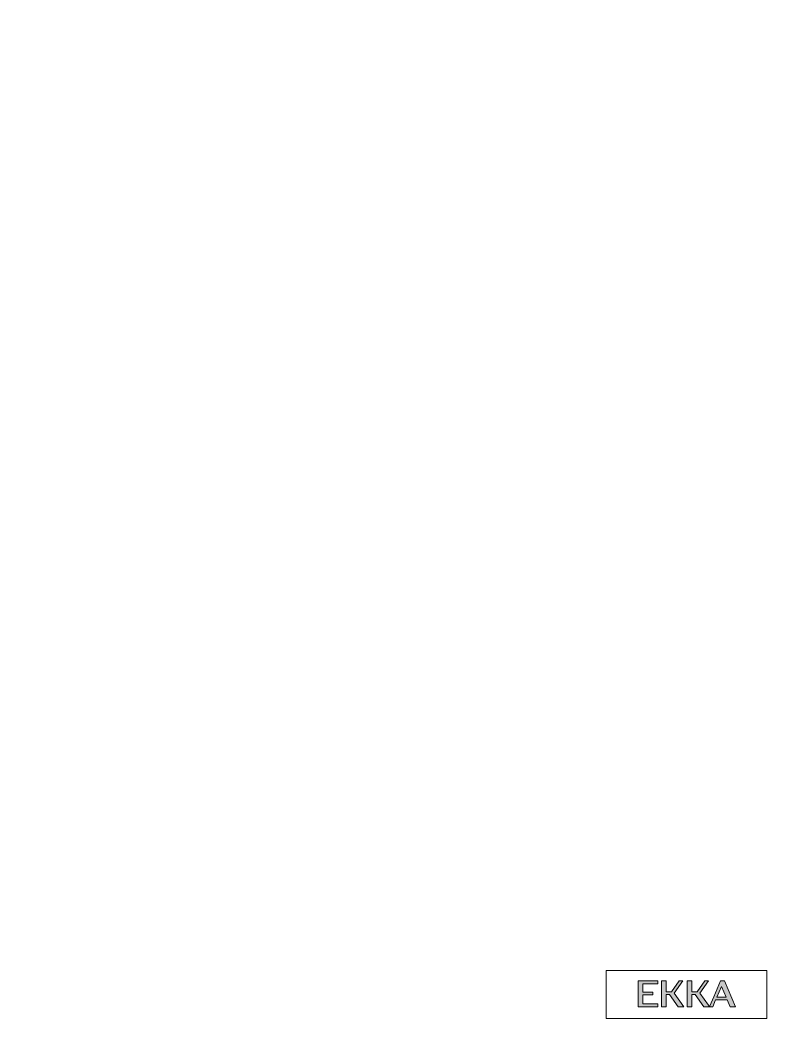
# Model space of a CAD drawing. Header units: millimetres. Extents: x 0 to 1680, y 0 to 594.
# Drawn here: x 602.5 to 837.5, y 0 to 315.8 of the extents above; entities that cross this region are included whole.
import ezdxf

# ---------------------------------------------------------------- set-up
doc = ezdxf.new("R2010")
doc.units = ezdxf.units.MM
doc.linetypes.add('K5LT32791', pattern=[0])
doc.linetypes.add('K5LT_AUXILIARY', pattern=[0])
doc.layers.add('Слой 1', color=7, linetype='Continuous')

# ---------------------------------------------------------------- blocks, each defined once
blk = doc.blocks.new('U1')
at = {"layer": 'Слой 1', "color": 232, "linetype": 'K5LT_AUXILIARY', "lineweight": 13, "true_color": 0xc52b79}
for p, q in [((785, 20), (835, 20)), ((785, 5), (785, 20)), ((835, 20), (835, 5)), ((835, 5), (785, 5))]:
    blk.add_line(p, q, dxfattribs=at)
blk = doc.blocks.new('U2')
at = {"layer": 'Слой 1', "color": 250, "linetype": 'K5LT32791', "lineweight": 18, "true_color": 0x333333}
for points, knots in [([(801.05, 9.61), (801.05, 9.61), (796.44, 9.61), (796.44, 9.61), (796.44, 12.39), (796.44, 12.39), (799.58, 12.39), (799.58, 12.39), (799.58, 13.27), (799.58, 13.27), (796.44, 13.27), (796.44, 13.27), (796.44, 15.85), (796.44, 15.85), (801.05, 15.85), (801.05, 15.85), (801.05, 16.73), (801.05, 16.73), (794.92, 16.73), (794.92, 16.73), (794.92, 8.73), (794.92, 8.73), (801.05, 8.73), (801.05, 8.73), (801.05, 9.61), (801.05, 9.61)], [0, 0, 0, 0, 0.076923, 0.076923, 0.153846, 0.153846, 0.230769, 0.230769, 0.307692, 0.307692, 0.384615, 0.384615, 0.461538, 0.461538, 0.538462, 0.538462, 0.615385, 0.615385, 0.692308, 0.692308, 0.769231, 0.769231, 0.846154, 0.846154, 1, 1, 1, 1]), ([(803.74, 12.5), (803.74, 12.5), (804.74, 12.5), (804.74, 12.5), (807.46, 8.73), (807.46, 8.73), (809.19, 8.73), (809.19, 8.73), (806.17, 12.94), (806.17, 12.94), (808.87, 16.73), (808.87, 16.73), (807.79, 16.73), (807.79, 16.73), (805.38, 13.38), (805.38, 13.38), (803.74, 13.38), (803.74, 13.38), (803.74, 16.73), (803.74, 16.73), (802.22, 16.73), (802.22, 16.73), (802.22, 8.73), (802.22, 8.73), (803.74, 8.73), (803.74, 8.73), (803.74, 12.5), (803.74, 12.5)], [0, 0, 0, 0, 0.071429, 0.071429, 0.142857, 0.142857, 0.214286, 0.214286, 0.285714, 0.285714, 0.357143, 0.357143, 0.428571, 0.428571, 0.5, 0.5, 0.571429, 0.571429, 0.642857, 0.642857, 0.714286, 0.714286, 0.785714, 0.785714, 0.857143, 0.857143, 1, 1, 1, 1]), ([(817.03, 8.94), (817.03, 8.94), (816.86, 9.18), (816.86, 9.18), (814.15, 12.93), (814.15, 12.93), (814.17, 12.93), (814.17, 12.93), (814.17, 12.94), (814.17, 12.94), (816.86, 16.73), (816.86, 16.73), (815.78, 16.73), (815.78, 16.73), (813.37, 13.38), (813.37, 13.38), (811.73, 13.38), (811.73, 13.38), (811.73, 16.73), (811.73, 16.73), (810.21, 16.73), (810.21, 16.73), (810.21, 8.73), (810.21, 8.73), (811.73, 8.73), (811.73, 8.73), (811.73, 12.5), (811.73, 12.5), (812.73, 12.5), (812.73, 12.5), (815.45, 8.73), (815.45, 8.73), (817.18, 8.73), (817.18, 8.73), (817.03, 8.94), (817.03, 8.94), (817.03, 8.94), (817.03, 8.94)], [0, 0, 0, 0, 0.052632, 0.052632, 0.105263, 0.105263, 0.157895, 0.157895, 0.210526, 0.210526, 0.263158, 0.263158, 0.315789, 0.315789, 0.368421, 0.368421, 0.421053, 0.421053, 0.473684, 0.473684, 0.526316, 0.526316, 0.578947, 0.578947, 0.631579, 0.631579, 0.684211, 0.684211, 0.736842, 0.736842, 0.789474, 0.789474, 0.842105, 0.842105, 0.894737, 0.894737, 1, 1, 1, 1]), ([(821.81, 16.73), (821.81, 16.73), (820.63, 16.73), (820.63, 16.73), (818.5, 11.77), (818.5, 11.77), (817.28, 8.94), (817.28, 8.94), (817.28, 8.94), (817.28, 8.94), (817.19, 8.73), (817.19, 8.73), (818.19, 8.73), (818.19, 8.73), (819.08, 10.82), (819.08, 10.82), (822.72, 10.82), (822.72, 10.82), (823.61, 8.73), (823.61, 8.73), (825.24, 8.73), (825.24, 8.73), (821.81, 16.73), (821.81, 16.73)], [0, 0, 0, 0, 0.083333, 0.083333, 0.166667, 0.166667, 0.25, 0.25, 0.333333, 0.333333, 0.416667, 0.416667, 0.5, 0.5, 0.583333, 0.583333, 0.666667, 0.666667, 0.75, 0.75, 0.833333, 0.833333, 1, 1, 1, 1]), ([(819.47, 11.7), (819.47, 11.7), (820.9, 15.06), (820.9, 15.06), (822.33, 11.7), (822.33, 11.7), (819.47, 11.7), (819.47, 11.7)], [0, 0, 0, 0, 0.25, 0.25, 0.5, 0.5, 1, 1, 1, 1])]:
    blk.add_open_spline(points, degree=3, knots=knots, dxfattribs=at)
blk = doc.blocks.new('U3')
at = {"layer": 'Слой 1', "color": 250, "linetype": 'K5LT32791', "lineweight": 18, "true_color": 0x333333}
for points, knots in [([(801.05, 9.61), (801.05, 9.61), (796.44, 9.61), (796.44, 9.61), (796.44, 12.39), (796.44, 12.39), (799.58, 12.39), (799.58, 12.39), (799.58, 13.27), (799.58, 13.27), (796.44, 13.27), (796.44, 13.27), (796.44, 15.85), (796.44, 15.85), (801.05, 15.85), (801.05, 15.85), (801.05, 16.73), (801.05, 16.73), (794.92, 16.73), (794.92, 16.73), (794.92, 8.73), (794.92, 8.73), (801.05, 8.73), (801.05, 8.73), (801.05, 9.61), (801.05, 9.61)], [0, 0, 0, 0, 0.076923, 0.076923, 0.153846, 0.153846, 0.230769, 0.230769, 0.307692, 0.307692, 0.384615, 0.384615, 0.461538, 0.461538, 0.538462, 0.538462, 0.615385, 0.615385, 0.692308, 0.692308, 0.769231, 0.769231, 0.846154, 0.846154, 1, 1, 1, 1]), ([(803.74, 12.5), (803.74, 12.5), (804.74, 12.5), (804.74, 12.5), (807.46, 8.73), (807.46, 8.73), (809.19, 8.73), (809.19, 8.73), (806.17, 12.94), (806.17, 12.94), (808.87, 16.73), (808.87, 16.73), (807.79, 16.73), (807.79, 16.73), (805.38, 13.38), (805.38, 13.38), (803.74, 13.38), (803.74, 13.38), (803.74, 16.73), (803.74, 16.73), (802.22, 16.73), (802.22, 16.73), (802.22, 8.73), (802.22, 8.73), (803.74, 8.73), (803.74, 8.73), (803.74, 12.5), (803.74, 12.5)], [0, 0, 0, 0, 0.071429, 0.071429, 0.142857, 0.142857, 0.214286, 0.214286, 0.285714, 0.285714, 0.357143, 0.357143, 0.428571, 0.428571, 0.5, 0.5, 0.571429, 0.571429, 0.642857, 0.642857, 0.714286, 0.714286, 0.785714, 0.785714, 0.857143, 0.857143, 1, 1, 1, 1]), ([(817.03, 8.94), (817.03, 8.94), (816.86, 9.18), (816.86, 9.18), (814.15, 12.93), (814.15, 12.93), (814.17, 12.93), (814.17, 12.93), (814.17, 12.94), (814.17, 12.94), (816.86, 16.73), (816.86, 16.73), (815.78, 16.73), (815.78, 16.73), (813.37, 13.38), (813.37, 13.38), (811.73, 13.38), (811.73, 13.38), (811.73, 16.73), (811.73, 16.73), (810.21, 16.73), (810.21, 16.73), (810.21, 8.73), (810.21, 8.73), (811.73, 8.73), (811.73, 8.73), (811.73, 12.5), (811.73, 12.5), (812.73, 12.5), (812.73, 12.5), (815.45, 8.73), (815.45, 8.73), (817.18, 8.73), (817.18, 8.73), (817.03, 8.94), (817.03, 8.94), (817.03, 8.94), (817.03, 8.94)], [0, 0, 0, 0, 0.052632, 0.052632, 0.105263, 0.105263, 0.157895, 0.157895, 0.210526, 0.210526, 0.263158, 0.263158, 0.315789, 0.315789, 0.368421, 0.368421, 0.421053, 0.421053, 0.473684, 0.473684, 0.526316, 0.526316, 0.578947, 0.578947, 0.631579, 0.631579, 0.684211, 0.684211, 0.736842, 0.736842, 0.789474, 0.789474, 0.842105, 0.842105, 0.894737, 0.894737, 1, 1, 1, 1]), ([(821.81, 16.73), (821.81, 16.73), (820.63, 16.73), (820.63, 16.73), (818.5, 11.77), (818.5, 11.77), (817.28, 8.94), (817.28, 8.94), (817.28, 8.94), (817.28, 8.94), (817.19, 8.73), (817.19, 8.73), (818.19, 8.73), (818.19, 8.73), (819.08, 10.82), (819.08, 10.82), (822.72, 10.82), (822.72, 10.82), (823.61, 8.73), (823.61, 8.73), (825.24, 8.73), (825.24, 8.73), (821.81, 16.73), (821.81, 16.73)], [0, 0, 0, 0, 0.083333, 0.083333, 0.166667, 0.166667, 0.25, 0.25, 0.333333, 0.333333, 0.416667, 0.416667, 0.5, 0.5, 0.583333, 0.583333, 0.666667, 0.666667, 0.75, 0.75, 0.833333, 0.833333, 1, 1, 1, 1]), ([(819.47, 11.7), (819.47, 11.7), (820.9, 15.06), (820.9, 15.06), (822.33, 11.7), (822.33, 11.7), (819.47, 11.7), (819.47, 11.7)], [0, 0, 0, 0, 0.25, 0.25, 0.5, 0.5, 1, 1, 1, 1])]:
    blk.add_open_spline(points, degree=3, knots=knots, dxfattribs=at)
blk = doc.blocks.new('U0')
at = {"layer": 'Слой 1', "true_color": 0x009300}
h = blk.add_hatch(color=94, dxfattribs=at)
h.paths.add_polyline_path([(801.05, 9.61), (801.05, 9.61), (801.04, 9.61), (800.98, 9.61), (800.76, 9.61), (799.98, 9.61), (799.32, 9.61), (798.96, 9.61), (798.79, 9.61), (798.7, 9.61), (798.6, 9.61), (798.46, 9.61), (798.25, 9.61), (797.94, 9.61), (797.51, 9.61), (796.96, 9.61), (796.48, 9.61), (796.44, 9.61), (796.44, 9.62), (796.44, 9.65), (796.44, 9.78), (796.44, 10.25), (796.44, 10.65), (796.44, 10.87), (796.44, 10.98), (796.44, 11.03), (796.44, 11.09), (796.44, 11.17), (796.44, 11.3), (796.44, 11.48), (796.44, 11.75), (796.44, 12.08), (796.44, 12.37), (796.44, 12.39), (796.45, 12.39), (796.49, 12.39), (796.63, 12.39), (797.16, 12.39), (797.62, 12.39), (797.86, 12.39), (797.98, 12.39), (798.04, 12.39), (798.11, 12.39), (798.2, 12.39), (798.34, 12.39), (798.55, 12.39), (798.85, 12.39), (799.22, 12.39), (799.55, 12.39), (799.58, 12.39), (799.58, 12.4), (799.58, 12.41), (799.58, 12.45), (799.58, 12.6), (799.58, 12.72), (799.58, 12.79), (799.58, 12.83), (799.58, 12.84), (799.58, 12.86), (799.58, 12.89), (799.58, 12.93), (799.58, 12.99), (799.58, 13.07), (799.58, 13.18), (799.58, 13.27), (799.58, 13.27), (799.57, 13.27), (799.53, 13.27), (799.38, 13.27), (798.86, 13.27), (798.4, 13.27), (798.16, 13.27), (798.04, 13.27), (797.98, 13.27), (797.91, 13.27), (797.82, 13.27), (797.67, 13.27), (797.47, 13.27), (797.17, 13.27), (796.8, 13.27), (796.47, 13.27), (796.44, 13.28), (796.44, 13.28), (796.44, 13.31), (796.44, 13.43), (796.44, 13.87), (796.44, 14.24), (796.44, 14.44), (796.44, 14.54), (796.44, 14.59), (796.44, 14.64), (796.44, 14.72), (796.44, 14.84), (796.44, 15.01), (796.44, 15.25), (796.44, 15.56), (796.44, 15.83), (796.44, 15.85), (796.45, 15.85), (796.51, 15.85), (796.72, 15.85), (797.5, 15.85), (798.17, 15.85), (798.52, 15.85), (798.7, 15.85), (798.79, 15.85), (798.89, 15.85), (799.03, 15.85), (799.24, 15.85), (799.54, 15.85), (799.97, 15.85), (800.52, 15.85), (801.01, 15.85), (801.05, 15.85), (801.05, 15.85), (801.05, 15.86), (801.05, 15.9), (801.05, 16.05), (801.05, 16.18), (801.05, 16.25), (801.05, 16.28), (801.05, 16.3), (801.05, 16.32), (801.05, 16.34), (801.05, 16.38), (801.05, 16.44), (801.05, 16.53), (801.05, 16.63), (801.05, 16.72), (801.05, 16.73), (801.03, 16.73), (800.96, 16.73), (800.67, 16.73), (799.64, 16.73), (798.75, 16.73), (798.28, 16.73), (798.04, 16.73), (797.92, 16.73), (797.8, 16.73), (797.61, 16.73), (797.33, 16.73), (796.93, 16.73), (796.35, 16.73), (795.62, 16.73), (794.98, 16.73), (794.92, 16.73), (794.92, 16.71), (794.92, 16.62), (794.92, 16.24), (794.92, 14.89), (794.92, 13.74), (794.92, 13.12), (794.92, 12.8), (794.92, 12.64), (794.92, 12.48), (794.92, 12.24), (794.92, 11.88), (794.92, 11.35), (794.92, 10.6), (794.92, 9.65), (794.92, 8.8), (794.92, 8.73), (794.94, 8.73), (795.01, 8.73), (795.3, 8.73), (796.33, 8.73), (797.21, 8.73), (797.69, 8.73), (797.93, 8.73), (798.05, 8.73), (798.17, 8.73), (798.36, 8.73), (798.64, 8.73), (799.04, 8.73), (799.62, 8.73), (800.35, 8.73), (800.99, 8.73), (801.05, 8.73), (801.05, 8.73), (801.05, 8.74), (801.05, 8.76), (801.05, 8.85), (801.05, 9.01), (801.05, 9.1), (801.05, 9.15), (801.05, 9.17), (801.05, 9.19), (801.05, 9.21), (801.05, 9.24), (801.05, 9.29), (801.05, 9.37), (801.05, 9.46), (801.05, 9.57)])
h.paths.add_polyline_path([(803.74, 12.5), (803.74, 12.5), (803.74, 12.5), (803.75, 12.5), (803.8, 12.5), (803.97, 12.5), (804.11, 12.5), (804.19, 12.5), (804.23, 12.5), (804.25, 12.5), (804.27, 12.5), (804.3, 12.5), (804.35, 12.5), (804.42, 12.5), (804.51, 12.5), (804.63, 12.5), (804.73, 12.5), (804.74, 12.5), (804.75, 12.49), (804.78, 12.44), (804.91, 12.27), (805.37, 11.63), (805.76, 11.09), (805.97, 10.8), (806.08, 10.65), (806.13, 10.57), (806.19, 10.5), (806.27, 10.38), (806.39, 10.21), (806.57, 9.96), (806.83, 9.61), (807.15, 9.16), (807.44, 8.76), (807.46, 8.73), (807.47, 8.73), (807.49, 8.73), (807.57, 8.73), (807.86, 8.73), (808.11, 8.73), (808.24, 8.73), (808.31, 8.73), (808.34, 8.73), (808.38, 8.73), (808.43, 8.73), (808.51, 8.73), (808.63, 8.73), (808.79, 8.73), (808.99, 8.73), (809.17, 8.73), (809.19, 8.73), (809.18, 8.74), (809.14, 8.79), (809, 8.99), (808.49, 9.7), (808.06, 10.3), (807.83, 10.63), (807.71, 10.8), (807.65, 10.88), (807.59, 10.96), (807.49, 11.09), (807.36, 11.28), (807.16, 11.56), (806.88, 11.96), (806.52, 12.46), (806.2, 12.9), (806.17, 12.94), (806.18, 12.95), (806.21, 12.99), (806.34, 13.17), (806.79, 13.81), (807.18, 14.36), (807.39, 14.65), (807.5, 14.8), (807.55, 14.87), (807.61, 14.95), (807.69, 15.07), (807.81, 15.24), (807.99, 15.49), (808.24, 15.84), (808.56, 16.3), (808.85, 16.69), (808.87, 16.73), (808.87, 16.73), (808.86, 16.73), (808.8, 16.73), (808.62, 16.73), (808.46, 16.73), (808.38, 16.73), (808.34, 16.73), (808.32, 16.73), (808.29, 16.73), (808.26, 16.73), (808.21, 16.73), (808.14, 16.73), (808.04, 16.73), (807.91, 16.73), (807.79, 16.73), (807.78, 16.73), (807.78, 16.72), (807.75, 16.68), (807.64, 16.52), (807.23, 15.96), (806.88, 15.47), (806.7, 15.22), (806.6, 15.08), (806.56, 15.02), (806.51, 14.95), (806.43, 14.85), (806.32, 14.7), (806.16, 14.47), (805.94, 14.16), (805.65, 13.76), (805.4, 13.41), (805.38, 13.38), (805.37, 13.38), (805.35, 13.38), (805.28, 13.38), (805, 13.38), (804.76, 13.38), (804.64, 13.38), (804.57, 13.38), (804.54, 13.38), (804.51, 13.38), (804.46, 13.38), (804.38, 13.38), (804.27, 13.38), (804.12, 13.38), (803.92, 13.38), (803.75, 13.38), (803.74, 13.38), (803.74, 13.39), (803.74, 13.43), (803.74, 13.58), (803.74, 14.15), (803.74, 14.63), (803.74, 14.89), (803.74, 15.02), (803.74, 15.09), (803.74, 15.16), (803.74, 15.26), (803.74, 15.41), (803.74, 15.64), (803.74, 15.95), (803.74, 16.35), (803.74, 16.7), (803.74, 16.73), (803.74, 16.73), (803.72, 16.73), (803.65, 16.73), (803.39, 16.73), (803.17, 16.73), (803.05, 16.73), (802.99, 16.73), (802.96, 16.73), (802.93, 16.73), (802.89, 16.73), (802.82, 16.73), (802.72, 16.73), (802.57, 16.73), (802.39, 16.73), (802.23, 16.73), (802.22, 16.73), (802.22, 16.71), (802.22, 16.62), (802.22, 16.24), (802.22, 14.89), (802.22, 13.73), (802.22, 13.12), (802.22, 12.8), (802.22, 12.64), (802.22, 12.48), (802.22, 12.24), (802.22, 11.88), (802.22, 11.35), (802.22, 10.6), (802.22, 9.65), (802.22, 8.8), (802.22, 8.73), (802.22, 8.73), (802.24, 8.73), (802.31, 8.73), (802.57, 8.73), (802.79, 8.73), (802.91, 8.73), (802.97, 8.73), (803, 8.73), (803.03, 8.73), (803.07, 8.73), (803.14, 8.73), (803.25, 8.73), (803.39, 8.73), (803.57, 8.73), (803.73, 8.73), (803.74, 8.73), (803.74, 8.74), (803.74, 8.76), (803.74, 8.87), (803.74, 9.26), (803.74, 9.94), (803.74, 10.33), (803.74, 10.53), (803.74, 10.63), (803.74, 10.69), (803.74, 10.79), (803.74, 10.93), (803.74, 11.14), (803.74, 11.44), (803.74, 11.85), (803.74, 12.31)])
h.paths.add_polyline_path([(817.03, 8.94), (817.03, 8.94), (817.03, 8.94), (817.03, 8.94), (817.01, 8.96), (816.98, 9.01), (816.96, 9.04), (816.95, 9.05), (816.94, 9.06), (816.94, 9.06), (816.94, 9.07), (816.93, 9.08), (816.92, 9.09), (816.91, 9.11), (816.89, 9.13), (816.87, 9.16), (816.86, 9.18), (816.85, 9.19), (816.83, 9.21), (816.75, 9.33), (816.43, 9.77), (815.96, 10.42), (815.7, 10.79), (815.56, 10.98), (815.49, 11.07), (815.44, 11.14), (815.37, 11.24), (815.27, 11.39), (815.11, 11.6), (814.89, 11.91), (814.58, 12.33), (814.26, 12.78), (814.15, 12.93), (814.15, 12.93), (814.15, 12.93), (814.15, 12.93), (814.16, 12.93), (814.16, 12.93), (814.16, 12.93), (814.16, 12.93), (814.16, 12.93), (814.16, 12.93), (814.16, 12.93), (814.16, 12.93), (814.16, 12.93), (814.17, 12.93), (814.17, 12.93), (814.17, 12.93), (814.17, 12.93), (814.17, 12.93), (814.17, 12.93), (814.17, 12.93), (814.17, 12.94), (814.17, 12.94), (814.17, 12.94), (814.17, 12.94), (814.17, 12.94), (814.17, 12.94), (814.17, 12.94), (814.17, 12.94), (814.17, 12.94), (814.17, 12.94), (814.17, 12.94), (814.17, 12.95), (814.2, 12.99), (814.34, 13.18), (814.81, 13.84), (815.19, 14.38), (815.39, 14.66), (815.49, 14.8), (815.54, 14.88), (815.6, 14.96), (815.68, 15.07), (815.81, 15.25), (815.99, 15.5), (816.25, 15.86), (816.57, 16.31), (816.85, 16.7), (816.86, 16.73), (816.86, 16.73), (816.85, 16.73), (816.8, 16.73), (816.61, 16.73), (816.46, 16.73), (816.37, 16.73), (816.33, 16.73), (816.31, 16.73), (816.29, 16.73), (816.25, 16.73), (816.2, 16.73), (816.13, 16.73), (816.03, 16.73), (815.9, 16.73), (815.79, 16.73), (815.78, 16.73), (815.77, 16.72), (815.74, 16.68), (815.63, 16.52), (815.22, 15.96), (814.88, 15.47), (814.69, 15.22), (814.6, 15.08), (814.55, 15.02), (814.5, 14.95), (814.43, 14.85), (814.32, 14.7), (814.16, 14.47), (813.93, 14.16), (813.64, 13.76), (813.39, 13.41), (813.37, 13.38), (813.37, 13.38), (813.35, 13.38), (813.27, 13.38), (812.99, 13.38), (812.76, 13.38), (812.63, 13.38), (812.57, 13.38), (812.53, 13.38), (812.5, 13.38), (812.45, 13.38), (812.38, 13.38), (812.27, 13.38), (812.11, 13.38), (811.92, 13.38), (811.75, 13.38), (811.73, 13.38), (811.73, 13.39), (811.73, 13.43), (811.73, 13.58), (811.73, 14.15), (811.73, 14.63), (811.73, 14.89), (811.73, 15.02), (811.73, 15.09), (811.73, 15.16), (811.73, 15.26), (811.73, 15.41), (811.73, 15.64), (811.73, 15.95), (811.73, 16.35), (811.73, 16.7), (811.73, 16.73), (811.73, 16.73), (811.71, 16.73), (811.64, 16.73), (811.38, 16.73), (811.16, 16.73), (811.05, 16.73), (810.99, 16.73), (810.96, 16.73), (810.93, 16.73), (810.88, 16.73), (810.81, 16.73), (810.71, 16.73), (810.57, 16.73), (810.38, 16.73), (810.23, 16.73), (810.21, 16.73), (810.21, 16.71), (810.21, 16.62), (810.21, 16.24), (810.21, 14.89), (810.21, 13.73), (810.21, 13.12), (810.21, 12.8), (810.21, 12.64), (810.21, 12.48), (810.21, 12.24), (810.21, 11.88), (810.21, 11.35), (810.21, 10.6), (810.21, 9.65), (810.21, 8.8), (810.21, 8.73), (810.22, 8.73), (810.23, 8.73), (810.31, 8.73), (810.56, 8.73), (810.78, 8.73), (810.9, 8.73), (810.96, 8.73), (810.99, 8.73), (811.02, 8.73), (811.07, 8.73), (811.14, 8.73), (811.24, 8.73), (811.38, 8.73), (811.56, 8.73), (811.72, 8.73), (811.73, 8.73), (811.73, 8.74), (811.73, 8.78), (811.73, 8.96), (811.73, 9.59), (811.73, 10.14), (811.73, 10.43), (811.73, 10.58), (811.73, 10.65), (811.73, 10.73), (811.73, 10.85), (811.73, 11.02), (811.73, 11.27), (811.73, 11.62), (811.73, 12.07), (811.73, 12.46), (811.73, 12.5), (811.74, 12.5), (811.75, 12.5), (811.79, 12.5), (811.96, 12.5), (812.11, 12.5), (812.18, 12.5), (812.22, 12.5), (812.24, 12.5), (812.26, 12.5), (812.3, 12.5), (812.34, 12.5), (812.41, 12.5), (812.5, 12.5), (812.62, 12.5), (812.73, 12.5), (812.73, 12.5), (812.74, 12.49), (812.77, 12.44), (812.9, 12.27), (813.36, 11.63), (813.75, 11.09), (813.96, 10.8), (814.07, 10.65), (814.12, 10.57), (814.18, 10.5), (814.26, 10.38), (814.38, 10.21), (814.56, 9.96), (814.82, 9.61), (815.14, 9.16), (815.43, 8.76), (815.46, 8.73), (815.46, 8.73), (815.48, 8.73), (815.56, 8.73), (815.85, 8.73), (816.1, 8.73), (816.24, 8.73), (816.3, 8.73), (816.34, 8.73), (816.37, 8.73), (816.43, 8.73), (816.5, 8.73), (816.62, 8.73), (816.78, 8.73), (816.99, 8.73), (817.17, 8.73), (817.18, 8.73), (817.18, 8.73), (817.18, 8.73), (817.17, 8.74), (817.15, 8.78), (817.13, 8.81), (817.11, 8.82), (817.11, 8.83), (817.1, 8.84), (817.1, 8.84), (817.1, 8.85), (817.09, 8.86), (817.08, 8.87), (817.06, 8.89), (817.05, 8.92), (817.03, 8.94), (817.03, 8.94), (817.03, 8.94), (817.03, 8.94), (817.03, 8.94), (817.03, 8.94), (817.03, 8.94), (817.03, 8.94), (817.03, 8.94)])
h.paths.add_polyline_path([(821.81, 16.73), (821.81, 16.73), (821.81, 16.73), (821.79, 16.73), (821.74, 16.73), (821.54, 16.73), (821.37, 16.73), (821.28, 16.73), (821.23, 16.73), (821.21, 16.73), (821.18, 16.73), (821.14, 16.73), (821.09, 16.73), (821.01, 16.73), (820.9, 16.73), (820.76, 16.73), (820.64, 16.73), (820.63, 16.73), (820.62, 16.72), (820.6, 16.66), (820.5, 16.43), (820.14, 15.59), (819.83, 14.87), (819.67, 14.49), (819.58, 14.3), (819.54, 14.2), (819.5, 14.1), (819.43, 13.95), (819.34, 13.72), (819.2, 13.39), (819, 12.93), (818.74, 12.34), (818.52, 11.82), (818.5, 11.77), (818.5, 11.77), (818.48, 11.73), (818.43, 11.6), (818.22, 11.12), (818.04, 10.71), (817.95, 10.49), (817.9, 10.38), (817.88, 10.33), (817.85, 10.27), (817.82, 10.18), (817.76, 10.05), (817.68, 9.86), (817.57, 9.6), (817.42, 9.26), (817.3, 8.96), (817.28, 8.94), (817.28, 8.94), (817.28, 8.94), (817.28, 8.94), (817.28, 8.94), (817.28, 8.94), (817.28, 8.94), (817.28, 8.94), (817.28, 8.94), (817.28, 8.94), (817.28, 8.94), (817.28, 8.94), (817.28, 8.94), (817.28, 8.94), (817.28, 8.93), (817.26, 8.89), (817.25, 8.86), (817.24, 8.84), (817.24, 8.84), (817.24, 8.83), (817.23, 8.83), (817.23, 8.82), (817.23, 8.81), (817.22, 8.8), (817.21, 8.77), (817.2, 8.75), (817.19, 8.73), (817.19, 8.73), (817.2, 8.73), (817.21, 8.73), (817.25, 8.73), (817.42, 8.73), (817.57, 8.73), (817.64, 8.73), (817.68, 8.73), (817.7, 8.73), (817.72, 8.73), (817.75, 8.73), (817.8, 8.73), (817.87, 8.73), (817.96, 8.73), (818.08, 8.73), (818.18, 8.73), (818.19, 8.73), (818.19, 8.73), (818.2, 8.76), (818.24, 8.86), (818.39, 9.21), (818.52, 9.51), (818.59, 9.67), (818.63, 9.76), (818.64, 9.8), (818.66, 9.84), (818.69, 9.91), (818.73, 10), (818.79, 10.14), (818.87, 10.34), (818.98, 10.59), (819.07, 10.81), (819.08, 10.82), (819.09, 10.82), (819.13, 10.82), (819.3, 10.82), (819.91, 10.82), (820.44, 10.82), (820.72, 10.82), (820.86, 10.82), (820.94, 10.82), (821.01, 10.82), (821.12, 10.82), (821.29, 10.82), (821.53, 10.82), (821.87, 10.82), (822.3, 10.82), (822.68, 10.82), (822.72, 10.82), (822.72, 10.82), (822.73, 10.79), (822.77, 10.69), (822.92, 10.34), (823.05, 10.04), (823.12, 9.88), (823.15, 9.79), (823.17, 9.75), (823.19, 9.71), (823.22, 9.65), (823.26, 9.55), (823.32, 9.41), (823.4, 9.22), (823.51, 8.97), (823.6, 8.75), (823.61, 8.73), (823.61, 8.73), (823.63, 8.73), (823.71, 8.73), (823.98, 8.73), (824.22, 8.73), (824.34, 8.73), (824.41, 8.73), (824.44, 8.73), (824.47, 8.73), (824.52, 8.73), (824.6, 8.73), (824.71, 8.73), (824.86, 8.73), (825.06, 8.73), (825.23, 8.73), (825.24, 8.73), (825.23, 8.74), (825.21, 8.8), (825.11, 9.02), (824.76, 9.85), (824.14, 11.29), (823.79, 12.12), (823.6, 12.54), (823.51, 12.76), (823.45, 12.89), (823.37, 13.09), (823.24, 13.39), (823.05, 13.84), (822.78, 14.48), (822.4, 15.34), (821.99, 16.32)])
h.paths.add_polyline_path([(819.47, 11.7), (819.47, 11.7), (819.48, 11.7), (819.51, 11.7), (819.64, 11.7), (820.12, 11.7), (820.54, 11.7), (820.76, 11.7), (820.87, 11.7), (820.93, 11.7), (820.99, 11.7), (821.07, 11.7), (821.2, 11.7), (821.39, 11.7), (821.66, 11.7), (822, 11.7), (822.3, 11.7), (822.33, 11.71), (822.32, 11.72), (822.29, 11.8), (822.15, 12.12), (821.88, 12.74), (821.73, 13.11), (821.65, 13.3), (821.61, 13.39), (821.59, 13.44), (821.55, 13.53), (821.5, 13.65), (821.42, 13.83), (821.31, 14.09), (821.16, 14.44), (820.99, 14.85), (820.9, 15.06), (820.89, 15.05), (820.88, 15.01), (820.81, 14.86), (820.57, 14.29), (820.36, 13.8), (820.25, 13.54), (820.2, 13.41), (820.17, 13.35), (820.14, 13.28), (820.1, 13.18), (820.03, 13.02), (819.94, 12.8), (819.8, 12.49), (819.63, 12.09), (819.48, 11.73)])
at = {"layer": 'Слой 1'}
for name in ['U1', 'U2', 'U3']:
    blk.add_blockref(name, (0, 0), dxfattribs=at)

msp = doc.modelspace()

# ---------------------------------------------------------------- block references
at = {"layer": 'Слой 1'}
msp.add_blockref('U0', (0, 0), dxfattribs=at)

doc.saveas('drawing.dxf')
